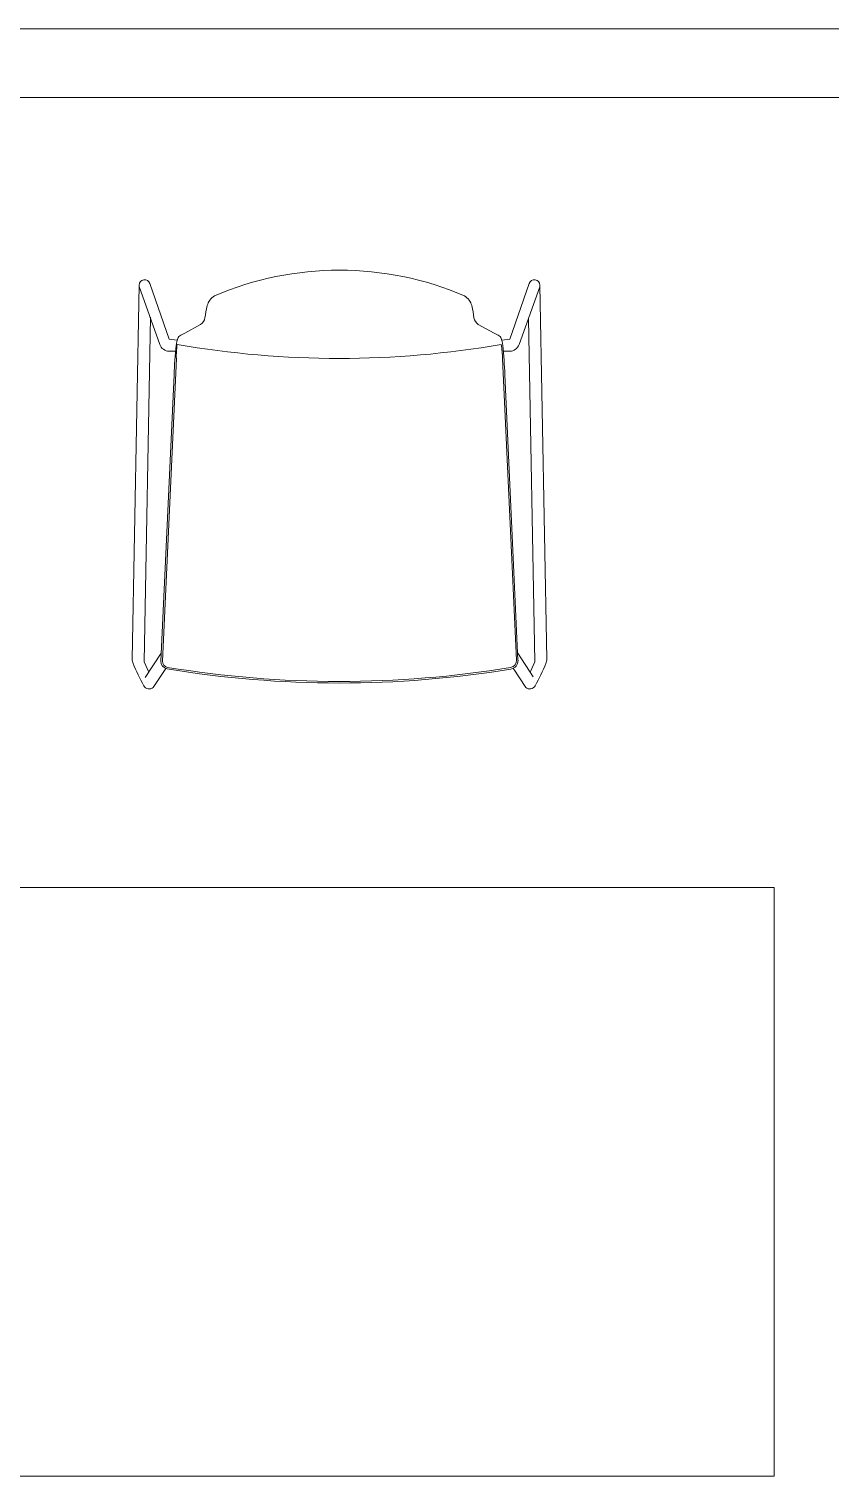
# Model space of a CAD drawing. Header units: inches. Extents: x 1 to 4637, y -664 to 702.
# Drawn here: x 1385.8 to 1426.6, y -565 to -491.2 of the extents above; entities that cross this region are included whole.
import ezdxf

# ---------------------------------------------------------------- set-up
doc = ezdxf.new("R2010")
doc.units = ezdxf.units.IN
doc.header["$MEASUREMENT"] = 0
doc.layers.add('I-FURN', color=30, linetype='Continuous', lineweight=9)
doc.layers.add('I-WALL', color=2, linetype='Continuous', lineweight=9)

# ---------------------------------------------------------------- blocks, each defined once
blk = doc.blocks.new('Desk - Group 3 - Typical-V18-New Construction - Tel_Data_Elec Plan')
at = {"layer": 'I-FURN'}
for p, q in [((39.268, 41.64), (39.619, 60.695)), ((40.678, 57.667), (39.617, 60.632)), ((40.167, 60.782), (41.146, 57.937)), ((58.531, 57.937), (59.511, 60.782)), ((60.061, 60.603), (58.999, 57.667)), ((60.059, 60.695), (60.409, 41.64)), ((40.2, 59.056), (39.877, 41.49)), ((41.948, 58.246), (42.758, 58.695)), ((56.92, 58.695), (57.73, 58.246)), ((59.8, 41.49), (59.479, 58.993)), ((41.146, 57.937), (41.563, 57.886)), ((58.115, 57.886), (58.531, 57.937)), ((40.813, 41.533), (41.519, 56.952)), ((41.48, 57.329), (41.151, 57.329)), ((58.159, 56.94), (58.863, 41.573)), ((58.526, 57.329), (58.198, 57.329)), ((40.733, 41.536), (41.401, 56.126)), ((58.276, 56.126), (58.943, 41.577)), ((39.877, 41.49), (40.115, 40.963)), ((39.937, 40.692), (40.751, 41.93)), ((58.927, 41.93), (59.717, 40.729)), ((59.563, 40.963), (59.8, 41.49)), ((40.975, 41.158), (40.342, 40.195)), ((59.336, 40.195), (58.698, 41.166)), ((72, 30), (0, 30)), ((72, 0), (72, 30)), ((10.904, 0), (72, 0))]:
    blk.add_line(p, q, dxfattribs=at)
for centre, radius, start, end in [((49.839, 45.251), 16.204, 66.83193, 113.1698), ((39.9, 60.69), 0.282, 19, 178.94668), ((59.777, 60.69), 0.282, 1.05332, 161), ((43.887, 59.45), 0.817, 121.21962, 165.90441), ((55.791, 59.45), 0.817, 14.09559, 58.80645), ((42.547, 59.076), 0.435, 299, 353.14075), ((47.973, 58.424), 5.03, 165.90441, 173.14075), ((51.704, 58.424), 5.03, 6.85925, 14.09559), ((57.131, 59.076), 0.435, 186.85925, 241), ((41.151, 57.829), 0.5, 199, 270), ((72.443, 54.704), 31.074, 174.62654, 177.37683), ((42.714, 57.5), 1.215, 154.59405, 174.62654), ((45.44, 57.077), 3.923, 171.34741, 181.82937), ((49.824, 105.418), 48.46, 260.1834, 279.81556), ((41.848, 57.912), 0.255, 128.58105, 154.59405), ((39.232, 63.145), 5.601, 296.01352, 299), ((60.446, 63.145), 5.601, 241, 243.98648), ((57.83, 57.912), 0.255, 25.40595, 51.41895), ((56.963, 57.5), 1.215, 5.37346, 25.40595), ((52.812, 56.764), 5.35, 1.87732, 9.71111), ((27.235, 54.704), 31.074, 2.62317, 5.37346), ((58.526, 57.829), 0.5, 270, 341), ((39.834, 41.63), 0.566, 178.94668, 202.65248), ((50.278, 45.988), 11.882, 202.65248, 208.74152), ((41.121, 41.518), 0.388, 177.37683, 260.6414), ((41.121, 41.518), 0.308, 177.37683, 260.6414), ((58.509, 41.557), 0.355, 279.31031, 2.62317), ((58.509, 41.557), 0.435, 279.31031, 2.62317), ((49.4, 45.988), 11.882, 331.25848, 337.34752), ((59.843, 41.63), 0.566, 337.34752, 1.05332), ((49.841, 94.429), 54.013, 260.6414, 279.31031), ((49.841, 94.429), 53.933, 260.6414, 279.31031), ((40.131, 40.424), 0.31, 208.74152, 312.66596), ((59.546, 40.424), 0.31, 227.33404, 331.25848)]:
    blk.add_arc(centre, radius, start, end, dxfattribs=at)

msp = doc.modelspace()

# ---------------------------------------------------------------- linework, layer by layer
at = {"layer": 'I-WALL', "color": 250, "lineweight": 20}
for p, q in [((1446.536, -491.228), (1340.536, -491.228)), ((1349.786, -494.728), (1446.536, -494.728))]:
    msp.add_line(p, q, dxfattribs=at)

# ---------------------------------------------------------------- block references
at = {"layer": 'I-FURN'}
msp.add_blockref('Desk - Group 3 - Typical-V18-New Construction - Tel_Data_Elec Plan', (1351.786, -564.978), dxfattribs=at)

doc.saveas('drawing.dxf')
